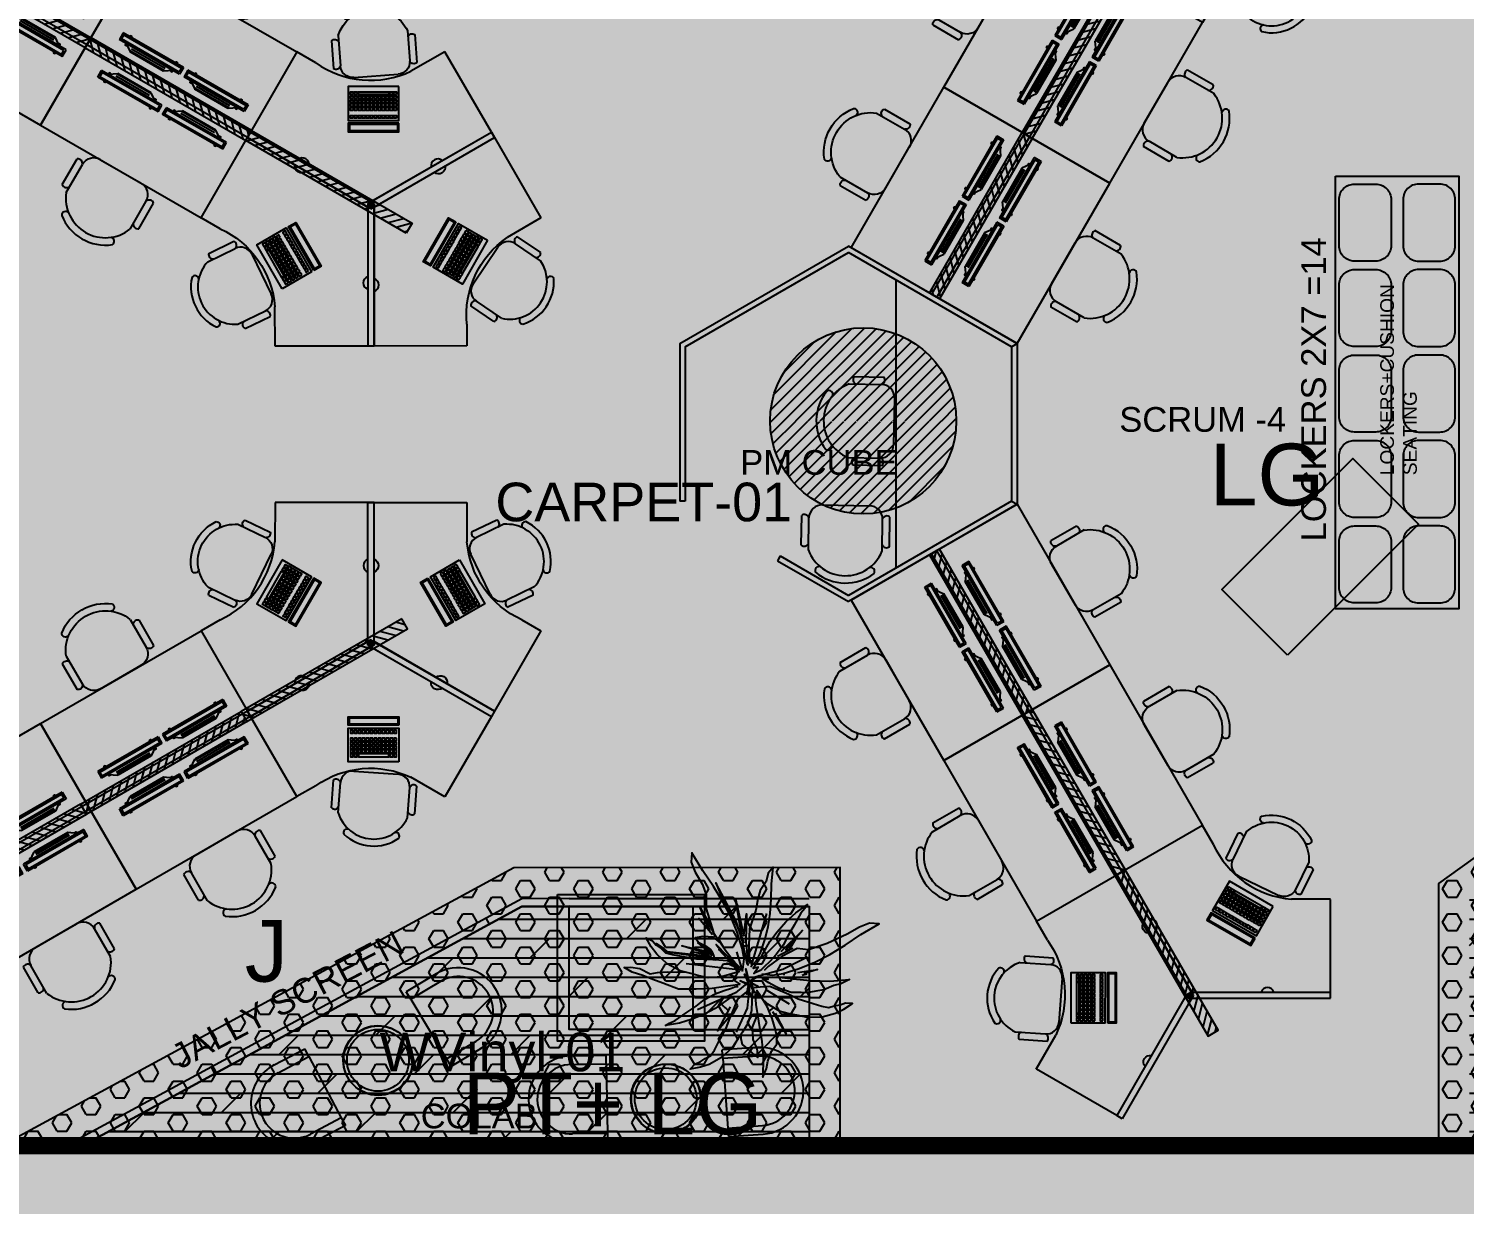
# Model space of a CAD drawing. Header units: millimetres. Extents: x 4688743 to 4806056, y -3017657 to -2960297.
# Drawn here: x 4709253 to 4718546, y -2975595 to -2967984 of the extents above; entities that cross this region are included whole.
import ezdxf

# ---------------------------------------------------------------- set-up
doc = ezdxf.new("R2010")
doc.units = ezdxf.units.MM
doc.header["$MEASUREMENT"] = 0
doc.linetypes.add('CONTINU', pattern=[0])
doc.linetypes.add('HIDDEN', pattern=[0.375, 0.25, -0.125])
for name, color, linetype in [('a-bldg line above', 7, 'HIDDEN'), ('a-col', 3, 'Continuous'), ('a-hat col', 254, 'Continuous'), ('i floor', 252, 'Continuous'), ('I-CEIL', 11, 'CONTINU'), ('I-CHAR', 100, 'Continuous'), ('I-CLNG-GRID', 31, 'Continuous'), ('I-EQPM', 20, 'Continuous'), ('I-EQPN', 93, 'Continuous'), ('I-FINISHES', 174, 'Continuous'), ('I-FLOOR', 8, 'Continuous'), ('I-FLOOR-TEXT', 2, 'Continuous'), ('I-FURN', 3, 'Continuous'), ('I-FURN-CHAIR', 20, 'Continuous'), ('I-FURN-CHAR', 2, 'Continuous'), ('I-FURN-PNLS', 147, 'Continuous'), ('I-PART', 1, 'Continuous'), ('I-PLNT', 72, 'Continuous'), ('I-TEXT', 2, 'Continuous'), ('lighting', 7, 'Continuous')]:
    doc.layers.add(name, color=color, linetype=linetype)
doc.styles.add('ROMANS', font='arial.ttf', dxfattribs={"height": 175})
doc.linetypes.add('FENCELINE2', pattern='A,6.35,-2.54,[132,ltypeshp.shx,S=2.54,R=0,X=-2.54,Y=0],-2.54,25.4', length=36.83)
doc.linetypes.add('ZIGZAG', pattern='A,0.0001,-0.2,[131,ltypeshp.shx,S=0.2,R=0,X=-0.2,Y=0],-0.4,[131,ltypeshp.shx,S=0.2,R=180,X=0.2,Y=0],-0.2', length=0.8001)

# ---------------------------------------------------------------- blocks, each defined once
blk = doc.blocks.new('I-CHAR')
at = {"layer": 'I-FURN-CHAR', "color": 0}
for p, q in [((30.3, 351.6), (-97.7, 479.5)), ((-438.2, 234.5), (-234.5, 438.2)), ((19.2, 299), (-120, 438.2)), ((-351.6, -30.3), (-479.5, 97.7)), ((-299, -19.2), (-438.2, 120))]:
    blk.add_line(p, q, dxfattribs=at)
for centre, radius, start, end in [((-177.3, 380.9), 81, 45, 135), ((-95.3, 451), 28.6, 94.80348, 202.85849), ((1.7, 354), 28.6, 247.14151, 355.19652), ((-203, 203), 242, 246.63139, 23.36861), ((-380.9, 177.3), 81, 135, 225), ((59.3, 164.7), 23.7, 13.6623, 155.9702), ((-451, 95.3), 28.6, 67.14151, 175.19652), ((-203, 203), 287, 276.456, 353.544), ((-354, -1.7), 28.6, 274.80348, 22.85849), ((-164.7, -59.3), 23.7, 114.0298, 256.3377)]:
    blk.add_arc(centre, radius, start, end, dxfattribs=at)
blk = doc.blocks.new('I-LTOP')
at = {"linetype": 'Continuous'}
for points in [[(-225, 325), (225, 325), (225, 400), (-225, 400)], [(-225, 0), (225, 0), (225, 300), (-225, 300)]]:
    blk.add_lwpolyline(points, close=True, dxfattribs=at)
at = {"color": 8, "linetype": 'Continuous'}
for points in [[(-215, 335), (215, 335), (215, 390), (-215, 390)], [(-205, 281), (-180, 281), (-180, 256), (-205, 256)], [(-170, 281), (-145, 281), (-145, 256), (-170, 256)], [(-135, 281), (-110, 281), (-110, 256), (-135, 256)], [(-100, 281), (-75, 281), (-75, 256), (-100, 256)], [(-65, 281), (-40, 281), (-40, 256), (-65, 256)], [(-30, 281), (-5, 281), (-5, 256), (-30, 256)], [(5, 281), (30, 281), (30, 256), (5, 256)], [(40, 281), (65, 281), (65, 256), (40, 256)], [(75, 281), (100, 281), (100, 256), (75, 256)], [(110, 281), (135, 281), (135, 256), (110, 256)], [(145, 281), (170, 281), (170, 256), (145, 256)], [(180, 281), (205, 281), (205, 256), (180, 256)], [(-205, 211), (-180, 211), (-180, 186), (-205, 186)], [(-205, 176), (-180, 176), (-180, 151), (-205, 151)], [(-205, 141), (-180, 141), (-180, 116), (-205, 116)], [(-170, 211), (-145, 211), (-145, 186), (-170, 186)], [(-170, 176), (-145, 176), (-145, 151), (-170, 151)], [(-170, 141), (-145, 141), (-145, 116), (-170, 116)], [(-135, 211), (-110, 211), (-110, 186), (-135, 186)], [(-135, 176), (-110, 176), (-110, 151), (-135, 151)], [(-135, 141), (-110, 141), (-110, 116), (-135, 116)], [(-100, 211), (-75, 211), (-75, 186), (-100, 186)], [(-100, 176), (-75, 176), (-75, 151), (-100, 151)], [(-100, 141), (-75, 141), (-75, 116), (-100, 116)], [(-65, 211), (-40, 211), (-40, 186), (-65, 186)], [(-65, 176), (-40, 176), (-40, 151), (-65, 151)], [(-65, 141), (-40, 141), (-40, 116), (-65, 116)], [(-30, 211), (-5, 211), (-5, 186), (-30, 186)], [(-30, 176), (-5, 176), (-5, 151), (-30, 151)], [(-30, 141), (-5, 141), (-5, 116), (-30, 116)], [(5, 211), (30, 211), (30, 186), (5, 186)], [(5, 176), (30, 176), (30, 151), (5, 151)], [(5, 141), (30, 141), (30, 116), (5, 116)], [(40, 211), (65, 211), (65, 186), (40, 186)], [(40, 176), (65, 176), (65, 151), (40, 151)], [(40, 141), (65, 141), (65, 116), (40, 116)], [(75, 211), (100, 211), (100, 186), (75, 186)], [(75, 176), (100, 176), (100, 151), (75, 151)], [(75, 141), (100, 141), (100, 116), (75, 116)], [(110, 211), (135, 211), (135, 186), (110, 186)], [(110, 176), (135, 176), (135, 151), (110, 151)], [(110, 141), (135, 141), (135, 116), (110, 116)], [(145, 211), (170, 211), (170, 186), (145, 186)], [(145, 176), (170, 176), (170, 151), (145, 151)], [(145, 141), (170, 141), (170, 116), (145, 116)], [(180, 211), (205, 211), (205, 186), (180, 186)], [(180, 176), (205, 176), (205, 151), (180, 151)], [(180, 141), (205, 141), (205, 116), (180, 116)], [(-205, 106), (-180, 106), (-180, 81), (-205, 81)], [(-205, 71), (-180, 71), (-180, 46), (-205, 46)], [(-170, 106), (-145, 106), (-145, 81), (-170, 81)], [(-170, 71), (-145, 71), (-145, 46), (-170, 46)], [(-135, 106), (-110, 106), (-110, 81), (-135, 81)], [(-135, 71), (135, 71), (135, 46), (-135, 46)], [(-100, 106), (-75, 106), (-75, 81), (-100, 81)], [(-65, 106), (-40, 106), (-40, 81), (-65, 81)], [(-30, 106), (-5, 106), (-5, 81), (-30, 81)], [(5, 106), (30, 106), (30, 81), (5, 81)], [(40, 106), (65, 106), (65, 81), (40, 81)], [(75, 106), (100, 106), (100, 81), (75, 81)], [(110, 106), (135, 106), (135, 81), (110, 81)], [(145, 106), (170, 106), (170, 81), (145, 81)], [(145, 71), (170, 71), (170, 46), (145, 46)], [(180, 106), (205, 106), (205, 81), (180, 81)], [(180, 71), (205, 71), (205, 46), (180, 46)]]:
    blk.add_lwpolyline(points, close=True, dxfattribs=at)
blk = doc.blocks.new('120 deg')
at = {"layer": 'I-FURN'}
for p, q in [((0, -43.3), (-779.4, -493.3)), ((779.4, -493.3), (0, -43.3)), ((-779.4, -493.3), (-479.4, -1012.9)), ((479.4, -1012.9), (779.4, -493.3)), ((-478.9, -1013.8), (-258.7, -887.6)), ((356.2, -941.8), (479.4, -1012.9))]:
    blk.add_line(p, q, dxfattribs=at)
for centre, radius, start, end in [((-432.5, -276.4), 43.6, 229.30903, 10.69097), ((444.2, -283.1), 43.6, 169.30903, 310.69097), ((2.6, -1438.8), 610, 54.5643, 115.35787)]:
    blk.add_arc(centre, radius, start, end, dxfattribs=at)
at = {"layer": 'I-FURN-PNLS'}
for p, q in [((0, 2.9), (-799.4, -458.7)), ((0, -43.3), (0, 2.9)), ((0, 2.9), (799.4, -458.7)), ((0, -43.3), (-779.4, -493.3)), ((0, -43.3), (-20, -8.7)), ((0, -43.3), (20, -8.7)), ((0, -43.3), (779.4, -493.3)), ((-799.4, -458.7), (-779.4, -493.3)), ((779.4, -493.3), (799.4, -458.7))]:
    blk.add_line(p, q, dxfattribs=at)
at = {"layer": 'I-EQPM', "xscale": 0.7289999993517995, "yscale": 0.7289999993517995, "zscale": 0.7289999993517995}
blk.add_blockref('I-LTOP', (-16.9, -787.8), dxfattribs=at)
at = {"layer": 'I-FURN', "extrusion": (0, 0, -1), "zscale": -1, "rotation": 310.8322319987356}
blk.add_blockref('I-CHAR', (-2, -1331.7), dxfattribs=at)
blk = doc.blocks.new('I-SMON')
at = {"layer": 'I-EQPM'}
for p, q in [((266.7, 10.9), (-183.3, 10.9)), ((-183.3, 10.9), (-183.3, -39.1)), ((266.7, 10.9), (266.7, -39.1)), ((266.7, -39.1), (-183.3, -39.1)), ((-133.3, -39.1), (-83.3, -74.1)), ((166.7, -74.1), (-83.3, -74.1)), ((216.7, -39.1), (166.7, -74.1))]:
    blk.add_line(p, q, dxfattribs=at)
at = {"layer": 'I-EQPM', "color": 8}
for p, q in [((166.7, -54), (-83.3, -54)), ((166.7, -67.4), (-83.3, -67.4))]:
    blk.add_line(p, q, dxfattribs=at)
blk.add_lwpolyline([(256.7, -29.1), (-173.3, -29.1), (-173.3, 0.9), (256.7, 0.9)], close=True, dxfattribs=at)
at = {"layer": 'I-EQPM'}
for points in [[(-123.3, 10.9), (-123.3, 18.4), (-133.3, 18.4), (-133.3, 10.9)], [(206.7, 10.9), (206.7, 18.4), (216.7, 18.4), (216.7, 10.9)], [(-123.3, -46.1), (-123.3, -50.4), (-133.3, -50.4), (-133.3, -39.1)], [(206.7, -46.1), (206.7, -50.4), (216.7, -50.4), (216.7, -39.1)]]:
    blk.add_lwpolyline(points, dxfattribs=at)
blk = doc.blocks.new('1200X750MM')
at = {"color": 177}
for p, q in [((4894824.7, -2990642.5), (4894824.7, -2990682.5)), ((4896024.7, -2990642.5), (4896024.7, -2990682.5))]:
    blk.add_line(p, q, dxfattribs=at)
at = {"layer": 'I-FURN'}
for p, q in [((4894824.7, -2990042.5), (4896024.7, -2990042.5)), ((4894824.7, -2990642.5), (4894824.7, -2990042.5)), ((4896024.7, -2990042.5), (4896024.7, -2990642.5)), ((4896024.7, -2990642.5), (4894824.7, -2990642.5))]:
    blk.add_line(p, q, dxfattribs=at)
at = {"layer": 'I-FURN', "color": 177}
for p, q in [((4896024.7, -2990642.5), (4894824.7, -2990642.5)), ((4896024.7, -2990682.5), (4894824.7, -2990682.5))]:
    blk.add_line(p, q, dxfattribs=at)
at = {"layer": 'I-EQPN'}
for p in [(4895173.2, -2990508.3, 0), (4895656.8, -2990508.3, 0)]:
    blk.add_blockref('I-SMON', p, dxfattribs=at)
at = {"layer": 'I-FURN-CHAIR', "extrusion": (0, 0, -1), "xscale": 1.058823529411668, "yscale": 1.058823529411668, "zscale": -1.058823529411765, "rotation": 135.0000000000092}
blk.add_blockref('I-CHAR', (-4895424.7, -2989538.8), dxfattribs=at)
blk = doc.blocks.new('A$C234d13ba')
at = {"layer": 'I-PART'}
for p, q in [((630, 2182.8), (0, 1091.4)), ((650.2, 2147.8), (40.4, 1091.4)), ((630, 2182.8), (1650.2, 2182.8)), ((650.2, 2147.8), (1650.2, 2147.8)), ((1650.2, 2147.8), (1650.2, 2182.8)), ((2005.1, 1533), (2035.4, 1550.5)), ((2005.1, 1533), (2260, 1091.4)), ((2035.4, 1550.5), (2300.4, 1091.4)), ((619.9, 17.5), (0, 1091.4)), ((630, 0), (10.1, 1073.9)), ((650.2, 35), (40.4, 1091.4)), ((1650.2, 35), (2260, 1091.5)), ((1670.4, 0), (2290.3, 1074)), ((1680.5, 17.5), (2300.4, 1091.5)), ((217.3, 785), (2083.1, 785)), ((650.2, 35), (630, 0)), ((630, 0), (1670.5, 0)), ((650.2, 35), (1650.2, 35)), ((1650.2, 35), (1670.5, 0))]:
    blk.add_line(p, q, dxfattribs=at)
at = {"layer": 'I-FURN-CHAIR', "extrusion": (0, 0, -1), "xscale": 1.058823529411668, "yscale": 1.058823529411668, "zscale": -1.058823529411765}
for p, rotation in [((-2180.5, 1116.1, 0), 223.9851231196543), ((-1125.1, 1299.8, 0), 133.9851231196543)]:
    blk.add_blockref('I-CHAR', p, dxfattribs=dict(at, rotation=rotation))
blk = doc.blocks.new('A$C1aef29ba')
at = {"layer": 'I-CHAR'}
for p, q in [((62.4, 1268.2), (6.2, 1266.7)), ((512.3, 1280.4), (568.5, 1281.9)), ((62.4, 512.3), (6.2, 513.8)), ((512.3, 500.1), (568.5, 498.5))]:
    blk.add_line(p, q, dxfattribs=at)
for points in [[(0.1, 1491.6), (6.2, 1266.7)], [(56.3, 1493.2), (62.4, 1268.2), (512.3, 1280.4), (506.2, 1505.3)], [(568.5, 1281.9), (562.4, 1506.9)], [(0.1, 288.9), (6.2, 513.8)], [(56.3, 287.3), (62.4, 512.3), (512.3, 500.1), (506.2, 275.2)], [(568.5, 498.5), (562.4, 273.6)]]:
    blk.add_lwpolyline(points, dxfattribs=at)
for centre, radius, start, end in [((281.2, 1499.2), 281.3, 1.55202, 181.55202), ((281.2, 1499.2), 225, 1.55202, 181.55202), ((281.2, 281.2), 281.3, 178.44798, 358.44798), ((281.2, 281.2), 225, 178.44798, 358.44798)]:
    blk.add_arc(centre, radius, start, end, dxfattribs=at)
at = {"layer": 'I-FURN'}
blk.add_circle((306.2, 890.2), 225, dxfattribs=at)
blk = doc.blocks.new('PLANT')
for points in [[(10.9, 47.1), (14.1, 74.4), (9.6, 100.6), (-2.7, 140.9), (-18.2, 180.1), (-38, 217.2), (-61.2, 255.2), (-87.6, 294.4), (-114, 340.1), (-116.1, 316), (-106.1, 291), (-88.5, 260.5), (-65.1, 210.9), (-49.1, 164.3), (-52.5, 135.2), (-33, 97.1), (-7.7, 63.4), (2.2, 53.6)], [(18.5, 57.6), (18.3, 83.9), (22.6, 125.8), (28, 176.9), (29, 217.3), (25, 266.2), (35.3, 245), (40, 226.8), (50.2, 202.3), (53.9, 182.1), (58.2, 160), (57.3, 145.2), (56.8, 120.9), (52.7, 109.2), (47.2, 91.7), (42.3, 81.4), (33.3, 65), (22.7, 48.8), (24.2, 63.5), (18.5, 57.6)], [(52.9, 27.6), (85.7, 61.6), (102.8, 90.8), (109.4, 115.8), (112.7, 134.3), (119, 161), (117.9, 197.8), (108.6, 231.6), (98.7, 252.5), (84.4, 273.6), (83.5, 256.3), (88.9, 243.3), (91.1, 228.2), (95.7, 214.3), (92.2, 197.4), (85.1, 175.8), (73.5, 138), (62.3, 114.8), (50.9, 87.4), (41.9, 67.1), (43.7, 43.4), (45.9, 28.2)], [(7.1, 136.3), (0, 186.3), (9.4, 153.8), (11.1, 159.3), (14.4, 148)], [(-3.2, 25.2), (-35.7, 48.3), (-70.5, 67.7), (-94.3, 85.6), (-119.1, 107.7), (-141.9, 132.1), (-162.5, 161.4), (-152.4, 155.1), (-140.9, 144.8), (-111, 128.3), (-85.4, 113.1), (-61.3, 101), (-37.8, 83.5), (-19.9, 67.1), (-7.1, 52.8), (-0.6, 46.7), (2.5, 43.3), (9.3, 27.5), (-6.2, 38.6), (-3.2, 25.2)], [(-45.1, 96), (-97.3, 148.9), (-49.6, 107.1), (-52.4, 123.7), (-33, 86.2)], [(104.8, 74), (160.7, 108.1), (109, 81.6)], [(-7, 20.1), (-23.2, 34.9), (-42.3, 44.2), (-74.2, 55.2), (-106.9, 63.4), (-140.2, 67.8), (-175.8, 70.6), (-213.5, 71.8), (-255.6, 76), (-240.9, 63.4), (-220, 58.2), (-197.8, 43.6), (-176.7, 37.1), (-148.1, 32.7), (-101.6, 16.7), (-59.9, 15), (-26.2, 15.6), (-15.3, 17.5)], [(61.2, 30.9), (87.4, 32.3), (129, 39.1), (179.7, 47.5), (219.9, 50.9), (269, 49.8), (247.2, 58.9), (228.7, 62.5), (203.7, 71.2), (185.9, 84.5), (166.2, 84.8), (150.4, 81.6), (122, 72.9), (110.6, 68.2), (93.5, 61.6), (83.4, 56.1), (67.7, 46.1), (52.1, 34.5), (66.7, 37), (61.2, 30.9)], [(186.5, -1.3), (187.6, -1.1), (198.9, 13), (211.1, 26.7), (219.1, 37.3), (203.9, 36.9), (197.7, 36), (174.2, 26.1), (144.1, 23.8), (113.3, 36.6)], [(0, 0), (-27.3, 2.9), (-53.5, -1.8), (-93.7, -14.3), (-132.8, -30.1), (-169.7, -50.2), (-207.6, -73.7), (-246.5, -100.4), (-292, -127.2), (-268, -129), (-243, -118.9), (-212.6, -101), (-186.6, -92), (-151.6, -91.5), (-92.9, -73.3), (-49.6, -44.3), (-16.1, -18.8), (-6.4, -8.8)], [(54.6, 23.5), (101.8, 21.8), (134.4, 12.8), (156.6, -0.6), (171.8, -11.6), (195, -26.4), (219.7, -53.5), (236.6, -84.3), (244, -106.2), (248.4, -131.3), (235.7, -119.5), (230.5, -106.4), (221.6, -94), (215.3, -80.8), (201, -71.2), (180.8, -60.6), (146.2, -41.5), (122.1, -32.7), (94.8, -20.9), (74.2, -12.6), (59, 5.7), (50, 18.1)], [(4.7, -7.8), (18.4, -53), (20.5, -86.8), (15, -112.1), (9.5, -130.1), (3, -156.8), (-14.7, -189), (-38.3, -214.9), (-56.7, -229), (-79, -241.3), (-71.9, -225.5), (-61.2, -216.4), (-52.4, -203.9), (-41.9, -193.6), (-37.4, -177), (-33.9, -154.5), (-27.1, -115.5), (-26.5, -89.9), (-24.2, -60.2), (-23.1, -38.1), (-10.7, -17.7), (-1.8, -5.3)], [(-44.4, -15.9), (4.8, -0.6)], [(-2.2, -10.2), (-16.5, -40.6)], [(37.5, -6.9), (42.4, -43.3), (47, -76.7), (48.7, -116.3), (48.6, -161.1), (34, -199.8), (24.3, -224.8), (14.7, -249.9), (6, -276.1), (-5.3, -296.6), (-6.5, -280.1), (-2.7, -257.6), (10.4, -231.8), (7.2, -212.9), (5.8, -188.6), (6.6, -164.7), (5.9, -144.8)], [(12.6, -33.6), (19.7, -14.3), (26.7, -22.2), (37.5, -6.9)], [(69.8, -29.2), (74.1, -36.9), (97.2, -69.4), (111, -95.8), (123.8, -126.5), (133.8, -158.2), (139.8, -193.6), (133.4, -183.5), (127.5, -169.3), (107.6, -141.5), (91.1, -116.7), (74.6, -95.5), (60.8, -69.6), (51.8, -47.1), (46.3, -28.6), (43.2, -20.4), (41.8, -15.9), (42, -12)], [(93, -31.8), (152.8, -63.6), (116, -33)], [(187.6, -1.1), (172.5, -4.1), (160.8, -3.6)], [(-66.2, -54.7), (-81, -73.5), (-82.6, -100.2), (-79.2, -118.8), (-67.5, -110.3), (-59.5, -93), (-50.1, -80.9), (-41.6, -76), (-32.9, -72.4), (-23.4, -65.8)]]:
    blk.add_lwpolyline(points)
at = {"color": 74}
for points in [[(-30.8, 161.5), (-0.3, 100.2), (21.1, 21.9)], [(86.2, 116.8), (49.3, 56.4)], [(-140.3, 59.3), (-10.5, 20.4)], [(24.2, 9.5), (11.7, 4.2), (38, 15), (-1.6, 7.7), (29.1, 14.8), (15.2, 40.5), (30, 16.8), (42.4, 38.1), (35, 21.5), (58, 28.6), (35.5, 18.4), (61.1, 10), (40, 14.1), (28.3, -7.1), (35.5, 14.6)], [(-69.5, 0.3), (-121, -17), (-216.9, -67.6), (-185.8, -54.7), (-111.7, -16.3), (-66, 2.3)], [(-74.7, -0.9), (-176.8, -18.1), (-84.5, 2.7), (-139.4, 9.2), (-70.9, 7.6)], [(-11.8, 11.8), (-73.3, -1.4)], [(-10.5, 13), (-57.1, 9.9), (-73.2, 7.8)], [(30.5, 14.9), (58, -18.8), (100.5, -112.9)], [(46.3, 15.7), (96.5, 10.7), (156.5, -16.6)], [(-8.6, -14.1), (-63.1, -66.6), (-43.6, -51.5), (-50, -59.8), (-28.8, -40), (-12.2, -18.1)], [(-15.5, -141.6), (0.8, -4.8)], [(-87.1, -76.2), (-127.4, -110), (-98.6, -82.9), (-157.1, -107.9), (-96.6, -76.2), (-81.9, -69)], [(-35.3, -77.6), (-50.7, -87.8), (-51.1, -87.9), (-66.5, -112.1), (-54.1, -97.3), (-34.3, -77.7)], [(-27.4, -76), (-43.3, -190), (-65.1, -216.3), (-53, -197.4), (-45.5, -188.9), (-33.2, -83.9), (-27.4, -76)], [(-35.9, -87.5), (-43.3, -123.7), (-39.8, -88.1), (-59.1, -152.5), (-45.3, -88.2)]]:
    blk.add_lwpolyline(points, dxfattribs=at)
for start, end in [(127.6754, 134.6301), (100.0265, 103.3507), (73.6634, 80.3773), (33.9342, 44.7068), (153.0135, 156.2702), (180.908, 192.1564), (280.8167, 290.0787), (309.1352, 324.1352)]:
    blk.add_arc((29.6, 15.7), 89, start, end)
blk = doc.blocks.new('TE')
at = {"layer": 'lighting'}
h = blk.add_hatch(dxfattribs=at)
h.set_pattern_fill('ANSI31', color=256, scale=444.659501, angle=180)
h.set_pattern_definition([(225, (521058.506, -328391.95), (39.3027186, -39.3027186), [])])
edge = h.paths.add_edge_path()
edge.add_arc((4707750.4, -2967012.9), 602.6, 0, 360)
edge = h.paths.add_edge_path(flags=17)
edge.add_arc((4707750.4, -1393315.7), 1573697.3, 269.9804879, 270.0195121, ccw=False)
edge.add_arc((4707750.4, -2932028.5), 34988.5, 269.12236, 270.87764)
at = {"layer": 'lighting', "color": 6}
blk.add_circle((4707750.4, -2967012.9, 0), 602.6, dxfattribs=at)
blk = doc.blocks.new('f')
at = {"layer": 'lighting'}
h = blk.add_hatch(dxfattribs=at)
h.set_pattern_fill('ANSI31', color=2, scale=333, angle=180)
h.paths.add_polyline_path([(4696707.9, -2963336), (4697907.9, -2963336), (4697907.9, -2963411), (4696707.9, -2963411)])
blk.add_lwpolyline([(4696707.9, -2963336), (4697907.9, -2963336), (4697907.9, -2963411), (4696707.9, -2963411)], close=True, dxfattribs=at)

msp = doc.modelspace()

# ---------------------------------------------------------------- hatches: boundary and pattern name
at = {"layer": 'a-hat col'}
h = msp.add_hatch(color=256, dxfattribs=at)
h.paths.add_polyline_path([(4752351.8, -2973566.3), (4752801.8, -2973566.3), (4752801.8, -2975266.8), (4751253.1, -2975266.8), (4751253.1, -2974666.8), (4752351.8, -2974666.8)])
h.paths.add_polyline_path([(4734146.9, -2973515.6), (4734148.5, -2973965.1), (4735551.8, -2973965.1), (4735550.2, -2973515.6)])
h.paths.add_polyline_path([(4734148.5, -2965764.9), (4734148.5, -2966214.9), (4735551.8, -2966214.9), (4735551.8, -2965764.9)])
h.paths.add_polyline_path([(4741354.2, -2968650.5), (4741054.2, -2968650.5), (4741054.2, -2970044.1), (4741354.2, -2970044.1)])
h.paths.add_polyline_path([(4742904.2, -2968650.5), (4742604.2, -2968650.5), (4742604.2, -2970044.1), (4742904.2, -2970044.1)])
h.paths.add_polyline_path([(4744104.3, -2965764.9), (4744104.3, -2966064.9), (4742604.2, -2966064.9), (4742604.2, -2965764.9)])
h.paths.add_polyline_path([(4743251.9, -2974464.6), (4744051.9, -2974464.6), (4744051.9, -2975264.6), (4743251.9, -2975264.6)])
h.paths.add_polyline_path([(4734751.8, -2974464.6), (4735551.8, -2974464.6), (4735551.8, -2975264.6), (4734751.8, -2975264.6)])
h.paths.add_polyline_path([(4752651.8, -2965764.6), (4751253.1, -2965764.6), (4751253.1, -2967764.6), (4751553.1, -2967764.6), (4751553.1, -2966064.6), (4752651.8, -2966064.6)])
h.paths.add_polyline_path([(4747653.1, -2967764.6), (4747953.1, -2967764.6), (4747953.1, -2965764.6), (4747653.1, -2965764.6)])
h.paths.add_polyline_path([(4723751.8, -2965765.3), (4724551.8, -2965765.3), (4724551.8, -2966565.3), (4723751.8, -2966565.3)])
h.paths.add_polyline_path([(4712751.8, -2965765.3), (4713551.8, -2965765.3), (4713551.8, -2966565.3), (4712751.8, -2966565.3)])
h.paths.add_polyline_path([(4751751.8, -2984664.6), (4752551.8, -2984664.6), (4752551.8, -2985464.6), (4751751.8, -2985464.6)])
h.paths.add_polyline_path([(4743251.9, -2984664.6), (4744051.9, -2984664.6), (4744051.9, -2985464.6), (4743251.9, -2985464.6)])
h.paths.add_polyline_path([(4723751.8, -2973664.6), (4724551.8, -2973664.6), (4724551.8, -2974464.6), (4723751.8, -2974464.6)])
h.paths.add_polyline_path([(4712751.8, -2984664.6), (4713551.8, -2984664.6), (4713551.8, -2985464.6), (4712751.8, -2985464.6)])
h.paths.add_polyline_path([(4712751.8, -2973664.6), (4713551.8, -2973664.6), (4713551.8, -2974464.6), (4712751.8, -2974464.6)])
h.paths.add_polyline_path([(4734751.8, -2984664.6), (4735551.8, -2984664.6), (4735551.8, -2985464.6), (4734751.8, -2985464.6)])
h.paths.add_polyline_path([(4747553.1, -2975264.1), (4747953.1, -2975264.1), (4747953.1, -2973964.1), (4747553.1, -2973964.1)])
h.paths.add_polyline_path([(4723751.8, -2984664.6), (4724551.8, -2984664.6), (4724551.8, -2985464.6), (4723751.8, -2985464.6)])
at = {"layer": 'i floor'}
h = msp.add_hatch(dxfattribs=at)
h.set_pattern_fill('ANSI31', color=256, scale=50)
h.set_pattern_definition([(45, (-831.27, -12278.078), (-4.4194173824, 4.4194173824), [])])
h.paths.add_polyline_path([(4729096.1, -2975264.5), (4729096, -2975164.5), (4706080.6, -2975164.5), (4706080.6, -2975264.6)])
at = {"layer": 'I-CEIL', "linetype": 'ByBlock'}
h = msp.add_hatch(dxfattribs=at)
h.set_pattern_fill('AR-CONC', color=152, scale=100, double=1)
h.set_pattern_definition([(50, (0, 0), (717.26018, -62.752135), [75, -825]), (355, (0, 0), (-138.75133, 752.19213), [60, -660]), (100.451444, (59.8, -5.2), (578.50885, 689.43999), [63.74019, -701.14211]), (46.1842, (0, 200), (1067.24133, -165.51928), [112.5, -1237.5]), (96.635635, (88.9, 186.2), (934.66195, 974.1186), [95.61034, -1051.71376]), (351.184164, (0, 200), (934.66195, 974.1186), [90, -990]), (21, (100, 150), (596.90705, -402.61889), [75, -825]), (326, (100, 150), (243.31533, 725.150045), [60, -660]), (71.451445, (149.74, 116.45), (840.22238, 322.53115), [63.74019, -701.14211]), (37.5, (0, 0), (12.159855, 332.893854), [0, -652, 0, -670, 0, -662.5]), (7.5, (0, 0), (263.069537, 394.411712), [0, -382, 0, -637, 0, -252.5]), (327.5, (-223, 0), (533.822436, -22.554872), [0, -250, 0, -780, 0, -1035]), (317.5, (-323, 0), (583.18617, 100.104982), [0, -325, 0, -518, 0, -735])])
edge = h.paths.add_edge_path()
edge.add_line((4729096.1, -2975264.6), (4729080.8, -2965965.9))
edge.add_line((4729080.8, -2965965.9), (4724551.8, -2965965.9))
edge.add_line((4724551.8, -2965965.9), (4724551.8, -2966565.3))
edge.add_line((4724551.8, -2966565.3), (4723751.8, -2966565.3))
edge.add_line((4723751.8, -2966565.3), (4723751.8, -2965965.9))
edge.add_line((4723751.8, -2965965.9), (4713551.8, -2965966))
edge.add_line((4713551.8, -2965966), (4713551.8, -2966565.3))
edge.add_line((4713551.8, -2966565.3), (4712751.8, -2966565.3))
edge.add_line((4712751.8, -2966565.3), (4712751.8, -2965966))
edge.add_line((4712751.8, -2965966), (4702551.8, -2965966.1))
edge.add_line((4702551.8, -2965966.1), (4702551.8, -2966565.3))
edge.add_line((4702551.8, -2966565.3), (4702551.9, -2969440.8))
edge.add_line((4702551.9, -2969440.8), (4704051.7, -2969440.8))
edge.add_line((4704051.7, -2969440.8), (4704051.8, -2973264.7))
edge.add_arc((4706051.8, -2973264.6), 2000, 180.00182, 270)
edge.add_line((4706051.8, -2975264.6), (4729096.1, -2975264.6))
h.paths.add_polyline_path([(4694606.8, -2965966.1), (4702401.8, -2965966.1), (4702401.8, -2969440.8), (4694606.8, -2969440.8)])
h = msp.add_hatch(dxfattribs=at)
h.set_pattern_fill('DASH', color=256, scale=999, angle=180)
edge = h.paths.add_edge_path()
edge.add_line((4694606.8, -2969440.8), (4694606.8, -2970692.9))
edge.add_line((4694606.8, -2970692.9), (4701099.5, -2970692.9))
edge.add_line((4701099.5, -2970692.9), (4701099.5, -2974264.6))
edge.add_line((4701099.5, -2974264.6), (4701746.8, -2974264.6))
edge.add_line((4701746.8, -2974264.6), (4701751.8, -2973664.6))
edge.add_line((4701751.8, -2973664.6), (4702551.8, -2973664.6))
edge.add_line((4702551.8, -2973664.6), (4702546.8, -2977114.6))
edge.add_line((4702546.8, -2977114.6), (4709126.7, -2977123))
edge.add_line((4709126.7, -2977123), (4709126.7, -2981131.3))
edge.add_line((4709126.7, -2981131.3), (4708946.7, -2981131.2))
edge.add_line((4708946.7, -2981131.2), (4708946.7, -2982652.9))
edge.add_line((4708946.7, -2982652.9), (4712081.9, -2982652.9))
edge.add_line((4712081.9, -2982652.9), (4712082, -2980387))
edge.add_line((4712082, -2980387), (4710846.7, -2980387))
edge.add_line((4710846.7, -2980387), (4710846.7, -2978839.6))
edge.add_arc((4712846.7, -2978839.6), 2000, 90, 180, ccw=False)
edge.add_line((4712846.7, -2976839.6), (4727819.3, -2976839.6))
edge.add_line((4727819.3, -2976839.6), (4727819.2, -2978874.6))
edge.add_line((4727819.2, -2978874.6), (4728743.5, -2978866))
edge.add_line((4728743.5, -2978866), (4728743.5, -2976839.6))
edge.add_line((4728743.5, -2976839.6), (4736929.5, -2976839.6))
edge.add_line((4736929.5, -2976839.6), (4736929.5, -2985266.2))
edge.add_line((4736929.5, -2985266.2), (4738429.5, -2985266.4))
edge.add_line((4738429.5, -2985266.4), (4738429.5, -2976841.3))
edge.add_line((4738429.5, -2976841.3), (4752446.8, -2976841.3))
edge.add_line((4752446.8, -2976841.3), (4752446.8, -2975266.8))
edge.add_line((4752446.8, -2975266.8), (4743251.9, -2975266.8))
edge.add_line((4743251.9, -2975266.8), (4743251.7, -2971965))
edge.add_line((4743251.7, -2971965), (4741354.2, -2971965))
edge.add_line((4741354.2, -2971965), (4741354.2, -2971965))
edge.add_line((4741354.2, -2971965), (4741204.2, -2971965))
edge.add_line((4741204.2, -2971965), (4741204.2, -2971965))
edge.add_line((4741204.2, -2971965), (4739604.2, -2971965))
edge.add_line((4739604.2, -2971965), (4739604.2, -2975264.6))
edge.add_line((4739604.2, -2975264.6), (4734746.8, -2975264.6))
edge.add_line((4734746.8, -2975264.6), (4734746.8, -2973965.1))
edge.add_line((4734746.8, -2973965.1), (4734148.6, -2973967.3))
edge.add_line((4734148.6, -2973967.3), (4734148.6, -2972141.5))
edge.add_line((4734148.6, -2972141.5), (4731396.1, -2972187.8))
edge.add_line((4731396.1, -2972187.8), (4731396.1, -2975164.6))
edge.add_line((4731396.1, -2975164.6), (4731996.1, -2975164.6))
edge.add_line((4731996.1, -2975164.6), (4731996.1, -2975264.6))
edge.add_line((4731996.1, -2975264.6), (4706051.8, -2975264.6))
edge.add_arc((4706051.8, -2973264.6), 2000, 180, 270, ccw=False)
edge.add_line((4704051.8, -2973264.6), (4704051.7, -2969440.8))
edge.add_line((4704051.7, -2969440.8), (4694606.8, -2969440.8))
at = {"layer": 'I-CLNG-GRID'}
h = msp.add_hatch(dxfattribs=at)
h.set_pattern_fill('HEX', color=256, scale=500)
h.paths.add_polyline_path([(4718381, -2975264.6), (4718381, -2973517.8), (4719340.4, -2972830), (4723858.1, -2975264.6)])
h = msp.add_hatch(dxfattribs=at)
h.set_pattern_fill('HEX', color=256, scale=500)
h.paths.add_polyline_path([(4708987.5, -2975264.6), (4714505, -2975264.6), (4714505, -2973414.4), (4712393.3, -2973417)])
at = {"layer": 'I-FLOOR'}
h = msp.add_hatch(dxfattribs=at)
h.set_pattern_fill('ANSI38', color=152, scale=1000)
h.paths.add_polyline_path([(4714305, -2975264.6), (4709511.7, -2975264.6), (4712444.5, -2973666.9), (4714305, -2973666.9)], flags=16)
h.paths.add_polyline_path([(4718581, -2973620.5), (4719355.5, -2973065.3), (4723436.5, -2975264.6), (4718581, -2975264.6)], flags=16)
h.paths.add_polyline_path([(4702401.8, -2965766.1), (4729076.1, -2965766.1), (4729096.1, -2972164.8), (4729096.1, -2972187.8), (4729096.1, -2975264.6), (4752652.4, -2975264.6), (4752649.5, -2976764.6), (4728720.1, -2976764.6), (4728720.1, -2978871), (4727819.3, -2978871), (4727819.3, -2976764.6), (4718351.5, -2976764.6), (4718351.6, -2980386.7), (4712082, -2980386.7), (4712082, -2982649), (4708946.6, -2982648.9), (4708946.9, -2977123), (4702551.8, -2977114.6), (4702551.8, -2970692.9), (4702401.8, -2970692.9)])
h.paths.add_polyline_path([(4736929.5, -2985266.2), (4738429.5, -2985266.2), (4738422.5, -2976767.3), (4736922.5, -2976767.3)])
h.paths.add_polyline_path([(4694606.8, -2970692.9), (4702401.8, -2970692.9), (4702401.8, -2969440.8), (4694606.8, -2969440.8)])
at = {"layer": 'I-FLOOR', "linetype": 'Continuous', "ltscale": 0.25}
h = msp.add_hatch(dxfattribs=at)
h.set_pattern_fill('DOLMIT', color=30, scale=500)
h.set_pattern_definition([(0, (0, 0), (0, 125), []), (45, (0, 0), (-250, 250), [176.776695, -353.55339])])
h.paths.add_polyline_path([(4709511.7, -2975264.6), (4712444.5, -2973666.9), (4714305, -2973666.9), (4714305, -2975264.6)])
h.paths.add_polyline_path([(4718581, -2975264.6), (4718581, -2973620.5), (4719355.5, -2973065.3), (4723436.5, -2975264.6)])

# ---------------------------------------------------------------- linework, layer by layer
at = {"layer": 'a-bldg line above', "ltscale": 1000}
msp.add_line((4706051.8, -2975264.6, 0), (4729096.1, -2975264.6, 0), dxfattribs=at)
at = {"layer": 'a-bldg line above'}
for points in [[(4712444.5, -2973666.9), (4714305, -2973666.9)], [(4714305, -2973666.9), (4714305, -2975264.6)], [(4714305, -2975264.6), (4709511.7, -2975264.6)]]:
    msp.add_lwpolyline(points, dxfattribs=at)
at = {"layer": 'a-col'}
msp.add_lwpolyline([(4712751.8, -2973664.6), (4713551.8, -2973664.6), (4713551.8, -2974464.6), (4712751.8, -2974464.6)], close=True, dxfattribs=at)
at = {"layer": 'i floor'}
for points in [[(4717400.9, -2972040.1), (4716976.6, -2971615.9), (4717825.2, -2970767.3), (4718249.4, -2971191.6), (4717400.9, -2972040.1)], [(4712311.8, -2973739.3), (4712309.7, -2973737.2)], [(4713959.1, -2974633.4), (4714137.2, -2974455.3)], [(4706080.6, -2975264.5), (4706080.6, -2975164.5), (4729096, -2975164.5), (4729096.1, -2975264.5), (4706080.6, -2975264.6)]]:
    msp.add_lwpolyline(points, dxfattribs=at)
at = {"layer": 'i floor', "elevation": 0}
msp.add_lwpolyline([(4709511.7, -2975264.6), (4712444.5, -2973666.9), (4714305, -2973666.9), (4714305, -2975264.6), (4709511.7, -2975264.6)], dxfattribs=at)
at = {"layer": 'I-CLNG-GRID'}
msp.add_lwpolyline([(4729096.1, -2975264.6), (4729080.8, -2965965.9), (4724551.8, -2965965.9), (4724551.8, -2966565.3), (4723751.8, -2966565.3), (4723751.8, -2965965.9), (4713551.8, -2965966), (4713551.8, -2966565.3), (4712751.8, -2966565.3), (4712751.8, -2965966), (4702551.8, -2965966.1), (4702551.8, -2966565.3), (4702551.9, -2969440.8), (4704051.7, -2969440.8), (4704051.8, -2973264.7, 0.414204), (4706051.8, -2975264.6)], format="xyb", close=True, dxfattribs=at)
msp.add_lwpolyline([(4734148.6, -2972141.5), (4731396.1, -2972187.8), (4731396.1, -2975164.6), (4731996.1, -2975164.6), (4731996.1, -2975264.6), (4706051.8, -2975264.6, -0.414214), (4704051.8, -2973264.6), (4704051.7, -2969440.8), (4694606.8, -2969440.8)], format="xyb", dxfattribs=at)
at = {"layer": 'I-CLNG-GRID', "elevation": 0}
for points in [[(4718381, -2975264.6), (4718381, -2973517.8), (4719340.4, -2972830), (4723858.1, -2975264.6)], [(4708987.5, -2975264.6), (4714505, -2975264.6), (4714505, -2973414.4), (4712393.3, -2973417)]]:
    msp.add_lwpolyline(points, close=True, dxfattribs=at)
at = {"layer": 'I-FINISHES', "color": 170, "linetype": 'FENCELINE2', "ltscale": 450, "const_width": 150}
for points in [[(4717992.6, -2968940), (4717992.6, -2971740)], [(4718358.9, -2968940), (4718358.9, -2971740)]]:
    msp.add_lwpolyline(points, dxfattribs=at)
at = {"layer": 'I-FINISHES', "color": 84, "linetype": 'ZIGZAG', "ltscale": 200, "const_width": 100}
for points in [[(4709310.6, -2975199.3), (4712344.3, -2973488.8)], [(4712424.8, -2973483.8), (4714301, -2973483.8)]]:
    msp.add_lwpolyline(points, dxfattribs=at)
at = {"layer": 'I-FINISHES', "color": 152, "linetype": 'ZIGZAG', "ltscale": 200, "const_width": 150}
msp.add_lwpolyline([(4712598.2, -2973665.8), (4712598.2, -2974563.5), (4713571.4, -2974563.5)], dxfattribs=at)
at = {"layer": 'I-FLOOR', "color": 30, "linetype": 'Continuous', "ltscale": 0.25}
msp.add_lwpolyline([(4709511.7, -2975264.6), (4712444.5, -2973666.9)], dxfattribs=at)
at = {"layer": 'I-FURN'}
for p, q in [((4712444.2, -2973616.9), (4709406.9, -2975264.6, 0)), ((4712751.5, -2973614.6), (4712444.2, -2973616.9)), ((4712751.7, -2973614.6), (4714305, -2973614.6)), ((4712444.5, -2973666.9), (4709511.7, -2975264.6, 0)), ((4712751.8, -2973664.6), (4712444.5, -2973666.9)), ((4713551.8, -2973664.6), (4714305, -2973664.6)), ((4714305, -2973664.6), (4714305, -2975264.6, 0)), ((4712234.9, -2973781.1, 0), (4712213.7, -2973742, 0)), ((4713551.8, -2974464.6), (4714305, -2974464.6, 0)), ((4710458.6, -2974748.8, 0), (4710435.7, -2974706.5, 0))]:
    msp.add_line(p, q, dxfattribs=at)
msp.add_lwpolyline([(4717711.7, -2968940), (4718511.7, -2968940), (4718511.7, -2971740), (4717711.7, -2971740)], close=True, dxfattribs=at)
at = {"layer": 'I-FURN', "color": 251}
for points in [[(4717835.6, -2968990.4), (4717973, -2968990.4, -0.414214), (4718073, -2969090.4), (4718073, -2969389, -0.414214), (4717973, -2969489), (4717835.6, -2969489, -0.414214), (4717735.6, -2969389), (4717735.6, -2969090.4, -0.414214)], [(4718387.8, -2968990.4), (4718250.3, -2968990.4, 0.414214), (4718150.3, -2969090.4), (4718150.3, -2969389, 0.414214), (4718250.3, -2969489), (4718387.8, -2969489, 0.414214), (4718487.8, -2969389), (4718487.8, -2969090.4, 0.414214)], [(4717835.6, -2969543.7), (4717973, -2969543.7, -0.414214), (4718073, -2969643.7), (4718073, -2969942.3, -0.414214), (4717973, -2970042.3), (4717835.6, -2970042.3, -0.414214), (4717735.6, -2969942.3), (4717735.6, -2969643.7, -0.414214)], [(4718387.8, -2969543.7), (4718250.3, -2969543.7, 0.414214), (4718150.3, -2969643.7), (4718150.3, -2969942.3, 0.414214), (4718250.3, -2970042.3), (4718387.8, -2970042.3, 0.414214), (4718487.8, -2969942.3), (4718487.8, -2969643.7, 0.414214)], [(4717835.6, -2970096.9), (4717973, -2970096.9, -0.414214), (4718073, -2970196.9), (4718073, -2970495.5, -0.414214), (4717973, -2970595.5), (4717835.6, -2970595.5, -0.414214), (4717735.6, -2970495.5), (4717735.6, -2970196.9, -0.414214)], [(4718387.8, -2970096.9), (4718250.3, -2970096.9, 0.414214), (4718150.3, -2970196.9), (4718150.3, -2970495.5, 0.414214), (4718250.3, -2970595.5), (4718387.8, -2970595.5, 0.414214), (4718487.8, -2970495.5), (4718487.8, -2970196.9, 0.414214)], [(4717835.6, -2970650.2), (4717973, -2970650.2, -0.414214), (4718073, -2970750.2), (4718073, -2971048.8, -0.414214), (4717973, -2971148.8), (4717835.6, -2971148.8, -0.414214), (4717735.6, -2971048.8), (4717735.6, -2970750.2, -0.414214)], [(4718387.8, -2970650.2), (4718250.3, -2970650.2, 0.414214), (4718150.3, -2970750.2), (4718150.3, -2971048.8, 0.414214), (4718250.3, -2971148.8), (4718387.8, -2971148.8, 0.414214), (4718487.8, -2971048.8), (4718487.8, -2970750.2, 0.414214)], [(4717835.6, -2971203.5), (4717973, -2971203.5, -0.414214), (4718073, -2971303.5), (4718073, -2971602, -0.414214), (4717973, -2971702), (4717835.6, -2971702, -0.414214), (4717735.6, -2971602), (4717735.6, -2971303.5, -0.414214)], [(4718387.8, -2971203.5), (4718250.3, -2971203.5, 0.414214), (4718150.3, -2971303.5), (4718150.3, -2971602, 0.414214), (4718250.3, -2971702), (4718387.8, -2971702, 0.414214), (4718487.8, -2971602), (4718487.8, -2971303.5, 0.414214)]]:
    msp.add_lwpolyline(points, format="xyb", close=True, dxfattribs=at)
at = {"layer": 'I-PART'}
msp.add_lwpolyline([(4712676.8, -2973589.6), (4713626.8, -2973589.6), (4713626.8, -2974539.6), (4712676.8, -2974539.6)], close=True, dxfattribs=at)
at = {"layer": 'lighting'}
for centre, radius in [((4711513.6, -2974663), 225), ((4711513.6, -2974663), 200), ((4713376.4, -2974912), 225), ((4713376.4, -2974912), 200)]:
    msp.add_circle(centre, radius, dxfattribs=at)

# ---------------------------------------------------------------- block references
at = {"layer": 'I-FURN'}
for name, p, rotation in [('1200X750MM', (1964529.7, 2069734.5), 330.0040860932547), ('1200X750MM', (1965569, 2069134.7), 330.0040860932547), ('1200X750MM', (-321492.6, -5712744.3), 60.00408609325481), ('120 deg', (4711468.5, -2969147.3), 180.0158982168), ('120 deg', (4711485.9, -2971973.4, 0), 240.0018193391756), ('1200X750MM', (4858691.4, 2762975.4), 299.9900072156301), ('1200X750MM', (-1024709.3, -2829441.5, 0), 29.99000721563015), ('1200X750MM', (4859291.2, 2761936.1), 299.9900072156301), ('1200X750MM', (-1025748.6, -2830041.4, 0), 29.99000721563015), ('120 deg', (4716759.4, -2974259), 150.0018193391756), ('A$C1aef29ba', (4710589.6, -2974834.8), 299.3489678208649), ('A$C1aef29ba', (4712476.8, -2974646.3), 272.5431931794369)]:
    msp.add_blockref(name, p, dxfattribs=dict(at, rotation=rotation))
at = {"layer": 'I-FURN', "xscale": -1}
for name, p, rotation in [('120 deg', (4716759.4, -2966827.5), 29.99818066082442), ('1200X750MM', (-1025748.6, -3111049.3), 150.0099927843698), ('1200X750MM', (4859291.2, -8703022.6), 240.0099927843699), ('1200X750MM', (-1024709.3, -3111649.1), 150.0099927843698), ('120 deg', (4711485.9, -2969117.3), 299.9981806608244), ('120 deg', (4711451.1, -2969117.3), 60.034302561722), ('1200X750MM', (4858691.4, -8704062), 240.0099927843699), ('A$C234d13ba', (4715651, -2969393), 90), ('120 deg', (4711450.8, -2971973.4, 0), 119.9981806608244), ('1200X750MM', (-322092.4, -227302.9), 119.9959139067453), ('120 deg', (4711468.5, -2971943.3, 0), 359.9841017832), ('1200X750MM', (1965569, -8010225.3, 0), 209.9959139067452), ('1200X750MM', (-321492.6, -228342.2), 119.9959139067453), ('1200X750MM', (1964529.7, -8010825.2, 0), 209.9959139067452), ('120 deg', (4716789.5, -2974241.7), 269.9841017831999)]:
    msp.add_blockref(name, p, dxfattribs=dict(at, rotation=rotation))
at = {"layer": 'I-FURN', "extrusion": (0, 0, -1), "xscale": -1, "zscale": -1, "rotation": 299.9959139067452}
msp.add_blockref('1200X750MM', (322092.4, -5713783.7), dxfattribs=at)
at = {"layer": 'I-PLNT', "linetype": 'Continuous', "xscale": 2.592000000000001, "yscale": 2.592000000000001, "zscale": 2.592000000000001, "rotation": 270.0000000000116}
msp.add_blockref('PLANT', (4713876.1, -2974075.9), dxfattribs=at)
at = {"layer": 'lighting', "color": 6}
for p, rotation in [((7296510.4, -7882211.7), 150.0127245654472), ((7298120.4, -7883658), 150.0072610047919), ((-201492.6, -5551884.9), 59.9579091755983), ((-839519.7, -2754330.2), 29.99273899650097), ((4502391.7, -8522763.4), 120.0420908249086)]:
    msp.add_blockref('f', p, dxfattribs=dict(at, rotation=rotation))
at = {"layer": 'lighting', "color": 6, "xscale": -1}
for p, rotation in [((4502391.7, 2581676.8), 59.95790917509144), ((-839490, -3186781.4), 150.007261003499), ((-201492.6, -389201.6), 120.0420908244018), ((7298090.7, 1942546.5), 29.99273899520807), ((7296480.7, 1941100.1), 29.98727543455281), ((-206174, -402512), 120.1729130850339)]:
    msp.add_blockref('f', p, dxfattribs=dict(at, rotation=rotation))
at = {"layer": 'lighting'}
msp.add_blockref('TE', (6904.7, -3510.6), dxfattribs=at)

# ---------------------------------------------------------------- texts
at = {"layer": 'I-FINISHES', "color": 170, "linetype": 'FENCELINE2', "ltscale": 450, "insert": (4716896.5, -2970670.8, 0), "char_height": 400, "width": 628.939, "attachment_point": 1, "style": 'ROMANS'}
msp.add_mtext('LG', dxfattribs=at)
at = {"layer": 'I-FINISHES', "color": 84, "linetype": 'ZIGZAG', "ltscale": 200, "insert": (4710791.3, -2973754.1), "char_height": 400, "width": 2301.59, "attachment_point": 2, "style": 'ROMANS'}
msp.add_mtext('J', dxfattribs=at)
at = {"layer": 'I-FINISHES', "color": 152, "linetype": 'ZIGZAG', "ltscale": 200, "insert": (4713031.7, -2974742.4), "char_height": 400, "width": 2301.59, "attachment_point": 2, "style": 'ROMANS'}
msp.add_mtext('PT+ LG', dxfattribs=at)
at = {"layer": 'I-FLOOR-TEXT', "linetype": 'Continuous', "char_height": 250, "width": 2443.159, "attachment_point": 1, "style": 'ROMANS'}
for s, insert in [('CARPET-01', (4712273.8, -2970923.4)), ('WVinyl-01', (4711524.2, -2974484))]:
    msp.add_mtext(s, dxfattribs=dict(at, insert=insert))
at = {"layer": 'I-TEXT', "attachment_point": 7, "style": 'ROMANS'}
for s, insert, char_height, width, rotation in [('LOCKERS 2X7 =14', (4717653, -2971303.6), 160, 2628.611, 90), ('LOCKERS+CUSHION SEATING ', (4718240.3, -2970875.1), 88.786, 1458.651, 90), ('JALLY SCREEN', (4710233.3, -2974725.7, 0), 160, 2628.611, 27.60004)]:
    msp.add_mtext(s, dxfattribs=dict(at, insert=insert, char_height=char_height, width=width, rotation=rotation))
at = {"layer": 'I-TEXT', "char_height": 160, "width": 2628.611, "attachment_point": 7, "style": 'ROMANS'}
for s, insert in [('SCRUM -4', (4716313, -2970596.1)), ('PM CUBE', (4713859, -2970874.5)), ('COLAB ', (4711790.5, -2975106))]:
    msp.add_mtext(s, dxfattribs=dict(at, insert=insert))

doc.saveas('drawing.dxf')
